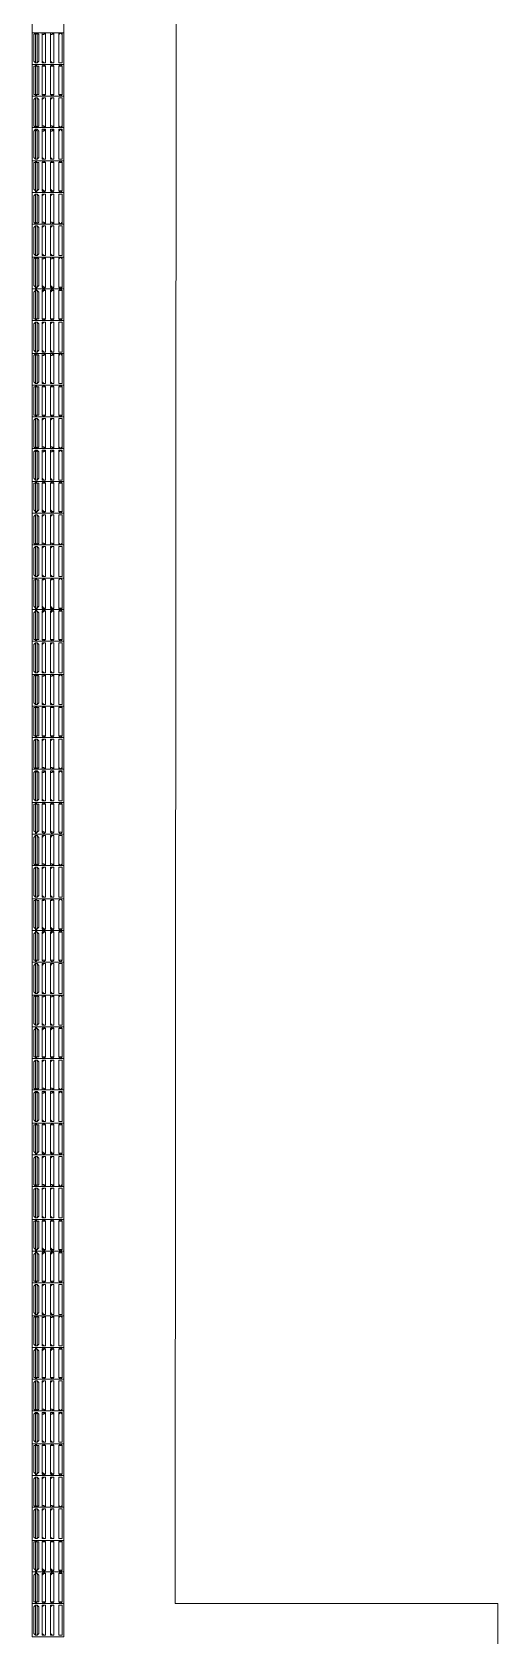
# Model space of a CAD drawing. Header units: millimetres. Extents: x -4011 to 126995, y -1911 to 106700.
# Drawn here: x 90016 to 94368, y 64624 to 79624 of the extents above; entities that cross this region are included whole.
import ezdxf

# ---------------------------------------------------------------- set-up
doc = ezdxf.new("R2010")
doc.units = ezdxf.units.MM
doc.layers.add('PDF_형상', color=7, linetype='Continuous')

msp = doc.modelspace()

# ---------------------------------------------------------------- linework, layer by layer
at = {"layer": 'PDF_형상', "lineweight": 5}
for points in [[(91368, 89674), (91352, 64927), (94368, 64927), (94368, 47098)], [(90311, 79927), (90311, 79617), (90311, 79321), (90016, 79321), (90016, 79617)], [(90016, 79927), (90016, 79617), (90311, 79617)], [(90311, 79321), (90311, 79026), (90016, 79026), (90016, 79321)], [(90311, 79026), (90311, 78731), (90311, 78420), (90016, 78420), (90016, 78731)], [(90016, 79026), (90016, 78731), (90311, 78731)], [(90311, 78420), (90311, 78124), (90311, 77829), (90016, 77829), (90016, 78124)], [(90016, 78420), (90016, 78124), (90311, 78124)], [(90311, 77829), (90311, 77518), (90311, 77223), (90016, 77223), (90016, 77518)], [(90016, 77829), (90016, 77518), (90311, 77518)], [(90311, 77223), (90311, 76927), (90311, 76617), (90311, 76321), (90311, 76026), (90016, 76026), (90016, 76321)], [(90016, 77223), (90016, 76927), (90311, 76927)], [(90016, 76927), (90016, 76617), (90311, 76617)], [(90016, 76617), (90016, 76321), (90311, 76321)], [(90311, 76026), (90311, 75731), (90016, 75731), (90016, 76026)], [(90311, 75731), (90311, 75420), (90311, 75124), (90016, 75124), (90016, 75420)], [(90016, 75731), (90016, 75420), (90311, 75420)], [(90311, 75124), (90311, 74829), (90311, 74518), (90311, 74223), (90016, 74223), (90016, 74518)], [(90016, 75124), (90016, 74829), (90311, 74829)], [(90016, 74829), (90016, 74518), (90311, 74518)], [(90311, 74223), (90311, 73927), (90311, 73617), (90016, 73617), (90016, 73927)], [(90016, 74223), (90016, 73927), (90311, 73927)], [(90311, 73617), (90311, 73321), (90311, 73026), (90016, 73026), (90016, 73321)], [(90016, 73617), (90016, 73321), (90311, 73321)], [(90311, 73026), (90311, 72731), (90016, 72731), (90016, 73026)], [(90311, 72731), (90311, 72420), (90016, 72420), (90016, 72731)], [(90311, 72420), (90311, 72124), (90016, 72124), (90016, 72420)], [(90311, 72124), (90311, 71829), (90311, 71518), (90016, 71518), (90016, 71829)], [(90016, 72124), (90016, 71829), (90311, 71829)], [(90311, 71518), (90311, 71223), (90016, 71223), (90016, 71518)], [(90311, 71223), (90311, 70927), (90016, 70927), (90016, 71223)], [(90311, 70927), (90311, 70617), (90016, 70617), (90016, 70927)], [(90311, 70617), (90311, 70321), (90311, 70026), (90016, 70026), (90016, 70321)], [(90016, 70617), (90016, 70321), (90311, 70321)], [(90311, 70026), (90311, 69731), (90016, 69731), (90016, 70026)], [(90311, 69731), (90311, 69420), (90311, 69124), (90016, 69124), (90016, 69420)], [(90016, 69731), (90016, 69420), (90311, 69420)], [(90311, 69124), (90311, 68829), (90016, 68829), (90016, 69124)], [(90311, 68829), (90311, 68518), (90016, 68518), (90016, 68829)], [(90311, 68518), (90311, 68223), (90311, 67927), (90016, 67927), (90016, 68223)], [(90016, 68518), (90016, 68223), (90311, 68223)], [(90311, 67927), (90311, 67617), (90016, 67617), (90016, 67927)], [(90311, 67617), (90311, 67321), (90016, 67321), (90016, 67617)], [(90311, 67321), (90311, 67026), (90311, 66731), (90016, 66731), (90016, 67026)], [(90016, 67321), (90016, 67026), (90311, 67026)], [(90311, 66731), (90311, 66420), (90016, 66420), (90016, 66731)], [(90311, 66420), (90311, 66124), (90016, 66124), (90016, 66420)], [(90311, 66124), (90311, 65829), (90016, 65829), (90016, 66124)], [(90311, 65829), (90311, 65518), (90311, 65223), (90016, 65223), (90016, 65518)], [(90016, 65829), (90016, 65518), (90311, 65518)], [(90311, 65223), (90311, 64927), (90311, 64617), (90016, 64617), (90016, 64927)], [(90016, 65223), (90016, 64927), (90311, 64927)]]:
    msp.add_lwpolyline(points, dxfattribs=at)
for points in [[(90016, 79617), (90311, 79617), (90311, 79927), (90016, 79927)], [(90016, 79321), (90311, 79321), (90311, 79617), (90016, 79617)], [(90031, 79601), (90047, 79617), (90062, 79617), (90078, 79601), (90078, 79352), (90062, 79337), (90047, 79337), (90031, 79352)], [(90047, 79601), (90047, 79617), (90062, 79601), (90062, 79352), (90062, 79337), (90047, 79337), (90047, 79352)], [(90109, 79601), (90124, 79601), (90124, 79617), (90140, 79601), (90140, 79617), (90124, 79617), (90109, 79617)], [(90140, 79352), (90140, 79337), (90124, 79337), (90109, 79352), (90109, 79601), (90109, 79352), (90109, 79337), (90124, 79337), (90140, 79337), (90140, 79352), (90140, 79601)], [(90187, 79601), (90202, 79601), (90202, 79617), (90218, 79601), (90218, 79617), (90202, 79617), (90187, 79617)], [(90218, 79352), (90218, 79337), (90202, 79337), (90187, 79352), (90187, 79601), (90187, 79352), (90187, 79337), (90202, 79337), (90218, 79337), (90218, 79352), (90218, 79601)], [(90264, 79601), (90280, 79617), (90295, 79601), (90295, 79617), (90280, 79617), (90264, 79617)], [(90295, 79352), (90295, 79337), (90280, 79337), (90264, 79337), (90264, 79352), (90264, 79601), (90264, 79352), (90264, 79337), (90280, 79337), (90295, 79337), (90295, 79352), (90295, 79601)], [(90016, 79026), (90311, 79026), (90311, 79321), (90016, 79321)], [(90062, 79041), (90047, 79041), (90047, 79026), (90062, 79041), (90078, 79041), (90078, 79306), (90062, 79306), (90047, 79321), (90047, 79306), (90031, 79306), (90031, 79041), (90047, 79041), (90047, 79306), (90062, 79306)], [(90109, 79306), (90124, 79306), (90140, 79306), (90124, 79321)], [(90140, 79041), (90124, 79041), (90109, 79041), (90109, 79306), (90109, 79041), (90124, 79026), (90140, 79041), (90140, 79306)], [(90187, 79306), (90202, 79306), (90218, 79306), (90202, 79321)], [(90218, 79041), (90202, 79041), (90187, 79041), (90187, 79306), (90187, 79041), (90202, 79026), (90218, 79041), (90218, 79306)], [(90264, 79306), (90280, 79306), (90295, 79306), (90280, 79321)], [(90295, 79041), (90280, 79041), (90264, 79041), (90264, 79306), (90264, 79041), (90280, 79026), (90295, 79041), (90295, 79306)], [(90016, 78731), (90311, 78731), (90311, 79026), (90016, 79026)], [(90031, 78995), (90047, 79010), (90062, 79010), (90078, 78995), (90078, 78746), (90062, 78731), (90047, 78731), (90031, 78746)], [(90047, 78995), (90047, 79010), (90062, 79010), (90062, 78995), (90062, 78746), (90047, 78731), (90047, 78746)], [(90109, 78995), (90124, 79010), (90140, 79010), (90140, 78995), (90140, 79010), (90124, 79010), (90109, 79010)], [(90140, 78746), (90124, 78731), (90124, 78746), (90109, 78746), (90109, 78995), (90109, 78746), (90109, 78731), (90124, 78731), (90140, 78731), (90140, 78746), (90140, 78995)], [(90187, 78995), (90202, 79010), (90218, 79010), (90218, 78995), (90218, 79010), (90202, 79010), (90187, 79010)], [(90218, 78746), (90202, 78731), (90202, 78746), (90187, 78746), (90187, 78995), (90187, 78746), (90187, 78731), (90202, 78731), (90218, 78731), (90218, 78746), (90218, 78995)], [(90264, 78995), (90264, 79010), (90280, 79010), (90295, 79010), (90295, 78995), (90295, 79010), (90280, 79010), (90264, 79010)], [(90295, 78746), (90280, 78731), (90264, 78746), (90264, 78995), (90264, 78746), (90264, 78731), (90280, 78731), (90295, 78731), (90295, 78746), (90295, 78995)], [(90016, 78420), (90311, 78420), (90311, 78731), (90016, 78731)], [(90031, 78699), (90047, 78715), (90062, 78715), (90078, 78699), (90078, 78451), (90062, 78435), (90047, 78435), (90031, 78451)], [(90047, 78699), (90047, 78715), (90062, 78699), (90062, 78451), (90062, 78435), (90047, 78435), (90047, 78451)], [(90109, 78699), (90124, 78699), (90124, 78715), (90140, 78699), (90140, 78715), (90124, 78715), (90109, 78715)], [(90140, 78451), (90140, 78435), (90124, 78435), (90109, 78451), (90109, 78699), (90109, 78451), (90109, 78435), (90124, 78435), (90140, 78435), (90140, 78451), (90140, 78699)], [(90187, 78699), (90202, 78699), (90202, 78715), (90218, 78699), (90218, 78715), (90202, 78715), (90187, 78715)], [(90218, 78451), (90218, 78435), (90202, 78435), (90187, 78451), (90187, 78699), (90187, 78451), (90187, 78435), (90202, 78435), (90218, 78435), (90218, 78451), (90218, 78699)], [(90264, 78699), (90280, 78715), (90295, 78699), (90295, 78715), (90280, 78715), (90264, 78715)], [(90295, 78451), (90295, 78435), (90280, 78435), (90264, 78435), (90264, 78451), (90264, 78699), (90264, 78451), (90264, 78435), (90280, 78435), (90295, 78435), (90295, 78451), (90295, 78699)], [(90016, 78124), (90311, 78124), (90311, 78420), (90016, 78420)], [(90031, 78404), (90047, 78404), (90047, 78420), (90062, 78404), (90078, 78404), (90078, 78155), (90062, 78140), (90047, 78124), (90047, 78140), (90031, 78155)], [(90047, 78404), (90062, 78404), (90062, 78155), (90062, 78140), (90047, 78140), (90047, 78155)], [(90109, 78404), (90124, 78404), (90140, 78404), (90124, 78420)], [(90140, 78155), (90140, 78140), (90124, 78140), (90109, 78155), (90109, 78404), (90109, 78155), (90109, 78140), (90124, 78124), (90140, 78140), (90140, 78155), (90140, 78404)], [(90187, 78404), (90202, 78404), (90218, 78404), (90202, 78420)], [(90218, 78155), (90218, 78140), (90202, 78140), (90187, 78155), (90187, 78404), (90187, 78155), (90187, 78140), (90202, 78124), (90218, 78140), (90218, 78155), (90218, 78404)], [(90264, 78404), (90280, 78404), (90295, 78404), (90280, 78420)], [(90295, 78155), (90295, 78140), (90280, 78140), (90264, 78140), (90264, 78155), (90264, 78404), (90264, 78155), (90264, 78140), (90280, 78124), (90295, 78140), (90295, 78155), (90295, 78404)], [(90016, 77829), (90311, 77829), (90311, 78124), (90016, 78124)], [(90031, 78093), (90047, 78109), (90062, 78109), (90078, 78093), (90078, 77845), (90062, 77829), (90047, 77829), (90031, 77845)], [(90047, 78093), (90047, 78109), (90062, 78109), (90062, 78093), (90062, 77845), (90047, 77829), (90047, 77845)], [(90109, 78093), (90124, 78109), (90140, 78109), (90140, 78093), (90140, 78109), (90124, 78109), (90109, 78109)], [(90140, 77845), (90124, 77829), (90124, 77845), (90109, 77845), (90109, 78093), (90109, 77845), (90109, 77829), (90124, 77829), (90140, 77829), (90140, 77845), (90140, 78093)], [(90187, 78093), (90202, 78109), (90218, 78109), (90218, 78093), (90218, 78109), (90202, 78109), (90187, 78109)], [(90218, 77845), (90202, 77829), (90202, 77845), (90187, 77845), (90187, 78093), (90187, 77845), (90187, 77829), (90202, 77829), (90218, 77829), (90218, 77845), (90218, 78093)], [(90264, 78093), (90264, 78109), (90280, 78109), (90295, 78109), (90295, 78093), (90295, 78109), (90280, 78109), (90264, 78109)], [(90295, 77845), (90280, 77829), (90264, 77845), (90264, 78093), (90264, 77845), (90264, 77829), (90280, 77829), (90295, 77829), (90295, 77845), (90295, 78093)], [(90016, 77518), (90311, 77518), (90311, 77829), (90016, 77829)], [(90031, 77798), (90047, 77813), (90062, 77813), (90078, 77798), (90078, 77549), (90062, 77534), (90047, 77534), (90031, 77549)], [(90047, 77798), (90047, 77813), (90062, 77813), (90062, 77798), (90062, 77549), (90062, 77534), (90047, 77534), (90047, 77549)], [(90109, 77798), (90124, 77813), (90140, 77813), (90140, 77798), (90140, 77813), (90124, 77813), (90109, 77813)], [(90140, 77549), (90140, 77534), (90124, 77534), (90109, 77549), (90109, 77798), (90109, 77549), (90109, 77534), (90124, 77534), (90140, 77534), (90140, 77549), (90140, 77798)], [(90187, 77798), (90202, 77813), (90218, 77813), (90218, 77798), (90218, 77813), (90202, 77813), (90187, 77813)], [(90218, 77549), (90218, 77534), (90202, 77534), (90187, 77549), (90187, 77798), (90187, 77549), (90187, 77534), (90202, 77534), (90218, 77534), (90218, 77549), (90218, 77798)], [(90264, 77798), (90264, 77813), (90280, 77813), (90295, 77813), (90295, 77798), (90295, 77813), (90280, 77813), (90264, 77813)], [(90295, 77549), (90295, 77534), (90280, 77534), (90264, 77534), (90264, 77549), (90264, 77798), (90264, 77549), (90264, 77534), (90280, 77534), (90295, 77534), (90295, 77549), (90295, 77798)], [(90016, 77223), (90311, 77223), (90311, 77518), (90016, 77518)], [(90031, 77503), (90047, 77518), (90062, 77518), (90078, 77503), (90078, 77254), (90062, 77238), (90047, 77223), (90047, 77238), (90031, 77254)], [(90047, 77503), (90047, 77518), (90062, 77503), (90062, 77254), (90062, 77238), (90047, 77238), (90047, 77254)], [(90109, 77503), (90124, 77503), (90124, 77518), (90140, 77503), (90140, 77518), (90124, 77518), (90109, 77518)], [(90140, 77254), (90140, 77238), (90124, 77238), (90109, 77254), (90109, 77503), (90109, 77254), (90109, 77238), (90124, 77223), (90140, 77238), (90140, 77254), (90140, 77503)], [(90187, 77503), (90202, 77503), (90202, 77518), (90218, 77503), (90218, 77518), (90202, 77518), (90187, 77518)], [(90218, 77254), (90218, 77238), (90202, 77238), (90187, 77254), (90187, 77503), (90187, 77254), (90187, 77238), (90202, 77223), (90218, 77238), (90218, 77254), (90218, 77503)], [(90264, 77503), (90280, 77518), (90295, 77503), (90295, 77518), (90280, 77518), (90264, 77518)], [(90295, 77254), (90295, 77238), (90280, 77238), (90264, 77238), (90264, 77254), (90264, 77503), (90264, 77254), (90264, 77238), (90280, 77223), (90295, 77238), (90295, 77254), (90295, 77503)], [(90016, 76927), (90311, 76927), (90311, 77223), (90016, 77223)], [(90062, 76943), (90047, 76943), (90047, 76927), (90062, 76943), (90078, 76943), (90078, 77192), (90062, 77207), (90047, 77223), (90047, 77207), (90031, 77192), (90031, 76943), (90047, 76943), (90047, 77192), (90047, 77207), (90062, 77207), (90062, 77192)], [(90109, 77192), (90124, 77207), (90140, 77207), (90140, 77192), (90140, 77207), (90124, 77223), (90109, 77207)], [(90140, 76943), (90124, 76943), (90109, 76943), (90109, 77192), (90109, 76943), (90124, 76927), (90140, 76943), (90140, 77192)], [(90187, 77192), (90202, 77207), (90218, 77207), (90218, 77192), (90218, 77207), (90202, 77223), (90187, 77207)], [(90218, 76943), (90202, 76943), (90187, 76943), (90187, 77192), (90187, 76943), (90202, 76927), (90218, 76943), (90218, 77192)], [(90264, 77192), (90264, 77207), (90280, 77207), (90295, 77207), (90295, 77192), (90295, 77207), (90280, 77223), (90264, 77207)], [(90295, 76943), (90280, 76943), (90264, 76943), (90264, 77192), (90264, 76943), (90280, 76927), (90295, 76943), (90295, 77192)], [(90016, 76617), (90311, 76617), (90311, 76927), (90016, 76927)], [(90031, 76896), (90047, 76912), (90062, 76912), (90078, 76896), (90078, 76648), (90062, 76632), (90047, 76632), (90031, 76648)], [(90047, 76896), (90047, 76912), (90062, 76912), (90062, 76896), (90062, 76648), (90062, 76632), (90047, 76632), (90047, 76648)], [(90109, 76896), (90124, 76912), (90140, 76912), (90140, 76896), (90140, 76912), (90124, 76912), (90109, 76912)], [(90140, 76648), (90140, 76632), (90124, 76632), (90109, 76648), (90109, 76896), (90109, 76648), (90109, 76632), (90124, 76632), (90140, 76632), (90140, 76648), (90140, 76896)], [(90187, 76896), (90202, 76912), (90218, 76912), (90218, 76896), (90218, 76912), (90202, 76912), (90187, 76912)], [(90218, 76648), (90218, 76632), (90202, 76632), (90187, 76648), (90187, 76896), (90187, 76648), (90187, 76632), (90202, 76632), (90218, 76632), (90218, 76648), (90218, 76896)], [(90264, 76896), (90264, 76912), (90280, 76912), (90295, 76912), (90295, 76896), (90295, 76912), (90280, 76912), (90264, 76912)], [(90295, 76648), (90295, 76632), (90280, 76632), (90264, 76632), (90264, 76648), (90264, 76896), (90264, 76648), (90264, 76632), (90280, 76632), (90295, 76632), (90295, 76648), (90295, 76896)], [(90016, 76321), (90311, 76321), (90311, 76617), (90016, 76617)], [(90031, 76601), (90047, 76617), (90062, 76617), (90078, 76601), (90078, 76352), (90062, 76337), (90047, 76337), (90031, 76352)], [(90047, 76601), (90047, 76617), (90062, 76601), (90062, 76352), (90062, 76337), (90047, 76337), (90047, 76352)], [(90109, 76601), (90124, 76601), (90124, 76617), (90140, 76601), (90140, 76617), (90124, 76617), (90109, 76617)], [(90140, 76352), (90140, 76337), (90124, 76337), (90109, 76352), (90109, 76601), (90109, 76352), (90109, 76337), (90124, 76337), (90140, 76337), (90140, 76352), (90140, 76601)], [(90187, 76601), (90202, 76601), (90202, 76617), (90218, 76601), (90218, 76617), (90202, 76617), (90187, 76617)], [(90218, 76352), (90218, 76337), (90202, 76337), (90187, 76352), (90187, 76601), (90187, 76352), (90187, 76337), (90202, 76337), (90218, 76337), (90218, 76352), (90218, 76601)], [(90264, 76601), (90280, 76617), (90295, 76601), (90295, 76617), (90280, 76617), (90264, 76617)], [(90295, 76352), (90295, 76337), (90280, 76337), (90264, 76337), (90264, 76352), (90264, 76601), (90264, 76352), (90264, 76337), (90280, 76337), (90295, 76337), (90295, 76352), (90295, 76601)], [(90016, 76026), (90311, 76026), (90311, 76321), (90016, 76321)], [(90062, 76041), (90047, 76041), (90047, 76026), (90062, 76041), (90078, 76041), (90078, 76306), (90062, 76306), (90047, 76321), (90047, 76306), (90031, 76306), (90031, 76041), (90047, 76041), (90047, 76306), (90062, 76306)], [(90109, 76306), (90124, 76306), (90140, 76306), (90124, 76321)], [(90140, 76041), (90124, 76041), (90109, 76041), (90109, 76306), (90109, 76041), (90124, 76026), (90140, 76041), (90140, 76306)], [(90187, 76306), (90202, 76306), (90218, 76306), (90202, 76321)], [(90218, 76041), (90202, 76041), (90187, 76041), (90187, 76306), (90187, 76041), (90202, 76026), (90218, 76041), (90218, 76306)], [(90264, 76306), (90280, 76306), (90295, 76306), (90280, 76321)], [(90295, 76041), (90280, 76041), (90264, 76041), (90264, 76306), (90264, 76041), (90280, 76026), (90295, 76041), (90295, 76306)], [(90016, 75731), (90311, 75731), (90311, 76026), (90016, 76026)], [(90031, 75995), (90047, 76010), (90062, 76010), (90078, 75995), (90078, 75746), (90062, 75731), (90047, 75731), (90031, 75746)], [(90047, 75995), (90047, 76010), (90062, 76010), (90062, 75995), (90062, 75746), (90047, 75731), (90047, 75746)], [(90109, 75995), (90124, 76010), (90140, 76010), (90140, 75995), (90140, 76010), (90124, 76010), (90109, 76010)], [(90140, 75746), (90124, 75731), (90124, 75746), (90109, 75746), (90109, 75995), (90109, 75746), (90109, 75731), (90124, 75731), (90140, 75731), (90140, 75746), (90140, 75995)], [(90187, 75995), (90202, 76010), (90218, 76010), (90218, 75995), (90218, 76010), (90202, 76010), (90187, 76010)], [(90218, 75746), (90202, 75731), (90202, 75746), (90187, 75746), (90187, 75995), (90187, 75746), (90187, 75731), (90202, 75731), (90218, 75731), (90218, 75746), (90218, 75995)], [(90264, 75995), (90264, 76010), (90280, 76010), (90295, 76010), (90295, 75995), (90295, 76010), (90280, 76010), (90264, 76010)], [(90295, 75746), (90280, 75731), (90264, 75746), (90264, 75995), (90264, 75746), (90264, 75731), (90280, 75731), (90295, 75731), (90295, 75746), (90295, 75995)], [(90016, 75420), (90311, 75420), (90311, 75731), (90016, 75731)], [(90031, 75699), (90047, 75715), (90062, 75715), (90078, 75699), (90078, 75451), (90062, 75435), (90047, 75435), (90031, 75451)], [(90047, 75699), (90047, 75715), (90062, 75699), (90062, 75451), (90062, 75435), (90047, 75435), (90047, 75451)], [(90109, 75699), (90124, 75699), (90124, 75715), (90140, 75699), (90140, 75715), (90124, 75715), (90109, 75715)], [(90140, 75451), (90140, 75435), (90124, 75435), (90109, 75451), (90109, 75699), (90109, 75451), (90109, 75435), (90124, 75435), (90140, 75435), (90140, 75451), (90140, 75699)], [(90187, 75699), (90202, 75699), (90202, 75715), (90218, 75699), (90218, 75715), (90202, 75715), (90187, 75715)], [(90218, 75451), (90218, 75435), (90202, 75435), (90187, 75451), (90187, 75699), (90187, 75451), (90187, 75435), (90202, 75435), (90218, 75435), (90218, 75451), (90218, 75699)], [(90264, 75699), (90280, 75715), (90295, 75699), (90295, 75715), (90280, 75715), (90264, 75715)], [(90295, 75451), (90295, 75435), (90280, 75435), (90264, 75435), (90264, 75451), (90264, 75699), (90264, 75451), (90264, 75435), (90280, 75435), (90295, 75435), (90295, 75451), (90295, 75699)], [(90016, 75124), (90311, 75124), (90311, 75420), (90016, 75420)], [(90031, 75404), (90047, 75404), (90047, 75420), (90062, 75404), (90078, 75404), (90078, 75155), (90062, 75140), (90047, 75124), (90047, 75140), (90031, 75155)], [(90047, 75404), (90062, 75404), (90062, 75155), (90062, 75140), (90047, 75140), (90047, 75155)], [(90109, 75404), (90124, 75404), (90140, 75404), (90124, 75420)], [(90140, 75155), (90140, 75140), (90124, 75140), (90109, 75155), (90109, 75404), (90109, 75155), (90109, 75140), (90124, 75124), (90140, 75140), (90140, 75155), (90140, 75404)], [(90187, 75404), (90202, 75404), (90218, 75404), (90202, 75420)], [(90218, 75155), (90218, 75140), (90202, 75140), (90187, 75155), (90187, 75404), (90187, 75155), (90187, 75140), (90202, 75124), (90218, 75140), (90218, 75155), (90218, 75404)], [(90264, 75404), (90280, 75404), (90295, 75404), (90280, 75420)], [(90295, 75155), (90295, 75140), (90280, 75140), (90264, 75140), (90264, 75155), (90264, 75404), (90264, 75155), (90264, 75140), (90280, 75124), (90295, 75140), (90295, 75155), (90295, 75404)], [(90016, 74829), (90311, 74829), (90311, 75124), (90016, 75124)], [(90031, 75093), (90047, 75109), (90062, 75109), (90078, 75093), (90078, 74845), (90062, 74829), (90047, 74829), (90031, 74845)], [(90047, 75093), (90047, 75109), (90062, 75109), (90062, 75093), (90062, 74845), (90047, 74829), (90047, 74845)], [(90109, 75093), (90124, 75109), (90140, 75109), (90140, 75093), (90140, 75109), (90124, 75109), (90109, 75109)], [(90140, 74845), (90124, 74829), (90124, 74845), (90109, 74845), (90109, 75093), (90109, 74845), (90109, 74829), (90124, 74829), (90140, 74829), (90140, 74845), (90140, 75093)], [(90187, 75093), (90202, 75109), (90218, 75109), (90218, 75093), (90218, 75109), (90202, 75109), (90187, 75109)], [(90218, 74845), (90202, 74829), (90202, 74845), (90187, 74845), (90187, 75093), (90187, 74845), (90187, 74829), (90202, 74829), (90218, 74829), (90218, 74845), (90218, 75093)], [(90264, 75093), (90264, 75109), (90280, 75109), (90295, 75109), (90295, 75093), (90295, 75109), (90280, 75109), (90264, 75109)], [(90295, 74845), (90280, 74829), (90264, 74845), (90264, 75093), (90264, 74845), (90264, 74829), (90280, 74829), (90295, 74829), (90295, 74845), (90295, 75093)], [(90016, 74518), (90311, 74518), (90311, 74829), (90016, 74829)], [(90031, 74798), (90047, 74813), (90062, 74813), (90078, 74798), (90078, 74549), (90062, 74534), (90047, 74534), (90031, 74549)], [(90047, 74798), (90047, 74813), (90062, 74813), (90062, 74798), (90062, 74549), (90062, 74534), (90047, 74534), (90047, 74549)], [(90109, 74798), (90124, 74813), (90140, 74813), (90140, 74798), (90140, 74813), (90124, 74813), (90109, 74813)], [(90140, 74549), (90140, 74534), (90124, 74534), (90109, 74549), (90109, 74798), (90109, 74549), (90109, 74534), (90124, 74534), (90140, 74534), (90140, 74549), (90140, 74798)], [(90187, 74798), (90202, 74813), (90218, 74813), (90218, 74798), (90218, 74813), (90202, 74813), (90187, 74813)], [(90218, 74549), (90218, 74534), (90202, 74534), (90187, 74549), (90187, 74798), (90187, 74549), (90187, 74534), (90202, 74534), (90218, 74534), (90218, 74549), (90218, 74798)], [(90264, 74798), (90264, 74813), (90280, 74813), (90295, 74813), (90295, 74798), (90295, 74813), (90280, 74813), (90264, 74813)], [(90295, 74549), (90295, 74534), (90280, 74534), (90264, 74534), (90264, 74549), (90264, 74798), (90264, 74549), (90264, 74534), (90280, 74534), (90295, 74534), (90295, 74549), (90295, 74798)], [(90016, 74223), (90311, 74223), (90311, 74518), (90016, 74518)], [(90031, 74503), (90047, 74503), (90047, 74518), (90062, 74503), (90078, 74503), (90078, 74254), (90062, 74238), (90047, 74223), (90047, 74238), (90031, 74254)], [(90047, 74503), (90047, 74518), (90062, 74503), (90062, 74254), (90062, 74238), (90047, 74238), (90047, 74254)], [(90109, 74503), (90124, 74503), (90124, 74518), (90140, 74503), (90124, 74518)], [(90140, 74254), (90140, 74238), (90124, 74238), (90109, 74254), (90109, 74503), (90109, 74254), (90109, 74238), (90124, 74223), (90140, 74238), (90140, 74254), (90140, 74503)], [(90187, 74503), (90202, 74503), (90202, 74518), (90218, 74503), (90202, 74518)], [(90218, 74254), (90218, 74238), (90202, 74238), (90187, 74254), (90187, 74503), (90187, 74254), (90187, 74238), (90202, 74223), (90218, 74238), (90218, 74254), (90218, 74503)], [(90264, 74503), (90280, 74518), (90295, 74503), (90280, 74518)], [(90295, 74254), (90295, 74238), (90280, 74238), (90264, 74238), (90264, 74254), (90264, 74503), (90264, 74254), (90264, 74238), (90280, 74223), (90295, 74238), (90295, 74254), (90295, 74503)], [(90016, 73927), (90311, 73927), (90311, 74223), (90016, 74223)], [(90062, 73943), (90047, 73943), (90047, 73927), (90062, 73943), (90078, 73943), (90078, 74192), (90062, 74207), (90047, 74223), (90047, 74207), (90031, 74192), (90031, 73943), (90047, 73943), (90047, 74192), (90047, 74207), (90062, 74207), (90062, 74192)], [(90109, 74192), (90124, 74207), (90140, 74207), (90140, 74192), (90140, 74207), (90124, 74223), (90109, 74207)], [(90140, 73943), (90124, 73943), (90109, 73943), (90109, 74192), (90109, 73943), (90124, 73927), (90140, 73943), (90140, 74192)], [(90187, 74192), (90202, 74207), (90218, 74207), (90218, 74192), (90218, 74207), (90202, 74223), (90187, 74207)], [(90218, 73943), (90202, 73943), (90187, 73943), (90187, 74192), (90187, 73943), (90202, 73927), (90218, 73943), (90218, 74192)], [(90264, 74192), (90264, 74207), (90280, 74207), (90295, 74207), (90295, 74192), (90295, 74207), (90280, 74223), (90264, 74207)], [(90295, 73943), (90280, 73943), (90264, 73943), (90264, 74192), (90264, 73943), (90280, 73927), (90295, 73943), (90295, 74192)], [(90016, 73617), (90311, 73617), (90311, 73927), (90016, 73927)], [(90031, 73896), (90047, 73912), (90062, 73912), (90078, 73896), (90078, 73648), (90062, 73632), (90047, 73632), (90031, 73648)], [(90047, 73896), (90047, 73912), (90062, 73912), (90062, 73896), (90062, 73648), (90062, 73632), (90047, 73632), (90047, 73648)], [(90109, 73896), (90124, 73912), (90140, 73912), (90140, 73896), (90140, 73912), (90124, 73912), (90109, 73912)], [(90140, 73648), (90140, 73632), (90124, 73632), (90109, 73648), (90109, 73896), (90109, 73648), (90109, 73632), (90124, 73632), (90140, 73632), (90140, 73648), (90140, 73896)], [(90187, 73896), (90202, 73912), (90218, 73912), (90218, 73896), (90218, 73912), (90202, 73912), (90187, 73912)], [(90218, 73648), (90218, 73632), (90202, 73632), (90187, 73648), (90187, 73896), (90187, 73648), (90187, 73632), (90202, 73632), (90218, 73632), (90218, 73648), (90218, 73896)], [(90264, 73896), (90264, 73912), (90280, 73912), (90295, 73912), (90295, 73896), (90295, 73912), (90280, 73912), (90264, 73912)], [(90295, 73648), (90295, 73632), (90280, 73632), (90264, 73632), (90264, 73648), (90264, 73896), (90264, 73648), (90264, 73632), (90280, 73632), (90295, 73632), (90295, 73648), (90295, 73896)], [(90016, 73321), (90311, 73321), (90311, 73617), (90016, 73617)], [(90031, 73601), (90047, 73617), (90062, 73617), (90078, 73601), (90078, 73352), (90062, 73337), (90047, 73337), (90031, 73352)], [(90047, 73601), (90047, 73617), (90062, 73601), (90062, 73352), (90062, 73337), (90047, 73337), (90047, 73352)], [(90109, 73601), (90124, 73601), (90124, 73617), (90140, 73601), (90140, 73617), (90124, 73617), (90109, 73617)], [(90140, 73352), (90140, 73337), (90124, 73337), (90109, 73352), (90109, 73601), (90109, 73352), (90109, 73337), (90124, 73337), (90140, 73337), (90140, 73352), (90140, 73601)], [(90187, 73601), (90202, 73601), (90202, 73617), (90218, 73601), (90218, 73617), (90202, 73617), (90187, 73617)], [(90218, 73352), (90218, 73337), (90202, 73337), (90187, 73352), (90187, 73601), (90187, 73352), (90187, 73337), (90202, 73337), (90218, 73337), (90218, 73352), (90218, 73601)], [(90264, 73601), (90280, 73617), (90295, 73601), (90295, 73617), (90280, 73617), (90264, 73617)], [(90295, 73352), (90295, 73337), (90280, 73337), (90264, 73337), (90264, 73352), (90264, 73601), (90264, 73352), (90264, 73337), (90280, 73337), (90295, 73337), (90295, 73352), (90295, 73601)], [(90016, 73026), (90311, 73026), (90311, 73321), (90016, 73321)], [(90062, 73041), (90047, 73041), (90047, 73026), (90062, 73041), (90078, 73041), (90078, 73306), (90062, 73306), (90047, 73321), (90047, 73306), (90031, 73306), (90031, 73041), (90047, 73041), (90047, 73306), (90062, 73306)], [(90109, 73306), (90124, 73306), (90140, 73306), (90124, 73321)], [(90140, 73041), (90124, 73041), (90109, 73041), (90109, 73306), (90109, 73041), (90124, 73026), (90140, 73041), (90140, 73306)], [(90187, 73306), (90202, 73306), (90218, 73306), (90202, 73321)], [(90218, 73041), (90202, 73041), (90187, 73041), (90187, 73306), (90187, 73041), (90202, 73026), (90218, 73041), (90218, 73306)], [(90264, 73306), (90280, 73306), (90295, 73306), (90280, 73321)], [(90295, 73041), (90280, 73041), (90264, 73041), (90264, 73306), (90264, 73041), (90280, 73026), (90295, 73041), (90295, 73306)], [(90016, 72731), (90311, 72731), (90311, 73026), (90016, 73026)], [(90031, 72995), (90047, 73010), (90062, 73010), (90078, 72995), (90078, 72746), (90062, 72731), (90047, 72731), (90031, 72746)], [(90047, 72995), (90047, 73010), (90062, 73010), (90062, 72995), (90062, 72746), (90047, 72731), (90047, 72746)], [(90109, 72995), (90124, 73010), (90140, 73010), (90140, 72995), (90140, 73010), (90124, 73010), (90109, 73010)], [(90140, 72746), (90124, 72731), (90124, 72746), (90109, 72746), (90109, 72995), (90109, 72746), (90109, 72731), (90124, 72731), (90140, 72731), (90140, 72746), (90140, 72995)], [(90187, 72995), (90202, 73010), (90218, 73010), (90218, 72995), (90218, 73010), (90202, 73010), (90187, 73010)], [(90218, 72746), (90202, 72731), (90202, 72746), (90187, 72746), (90187, 72995), (90187, 72746), (90187, 72731), (90202, 72731), (90218, 72731), (90218, 72746), (90218, 72995)], [(90264, 72995), (90264, 73010), (90280, 73010), (90295, 73010), (90295, 72995), (90295, 73010), (90280, 73010), (90264, 73010)], [(90295, 72746), (90280, 72731), (90264, 72746), (90264, 72995), (90264, 72746), (90264, 72731), (90280, 72731), (90295, 72731), (90295, 72746), (90295, 72995)], [(90016, 72420), (90311, 72420), (90311, 72731), (90016, 72731)], [(90031, 72699), (90047, 72715), (90062, 72715), (90078, 72699), (90078, 72451), (90062, 72435), (90047, 72435), (90031, 72451)], [(90047, 72699), (90047, 72715), (90062, 72699), (90062, 72451), (90062, 72435), (90047, 72435), (90047, 72451)], [(90109, 72699), (90124, 72699), (90124, 72715), (90140, 72699), (90140, 72715), (90124, 72715), (90109, 72715)], [(90140, 72451), (90140, 72435), (90124, 72435), (90109, 72451), (90109, 72699), (90109, 72451), (90109, 72435), (90124, 72435), (90140, 72435), (90140, 72451), (90140, 72699)], [(90187, 72699), (90202, 72699), (90202, 72715), (90218, 72699), (90218, 72715), (90202, 72715), (90187, 72715)], [(90218, 72451), (90218, 72435), (90202, 72435), (90187, 72451), (90187, 72699), (90187, 72451), (90187, 72435), (90202, 72435), (90218, 72435), (90218, 72451), (90218, 72699)], [(90264, 72699), (90280, 72715), (90295, 72699), (90295, 72715), (90280, 72715), (90264, 72715)], [(90295, 72451), (90295, 72435), (90280, 72435), (90264, 72435), (90264, 72451), (90264, 72699), (90264, 72451), (90264, 72435), (90280, 72435), (90295, 72435), (90295, 72451), (90295, 72699)], [(90016, 72124), (90311, 72124), (90311, 72420), (90016, 72420)], [(90031, 72404), (90047, 72404), (90047, 72420), (90062, 72404), (90078, 72404), (90078, 72155), (90062, 72140), (90047, 72124), (90047, 72140), (90031, 72155)], [(90047, 72404), (90062, 72404), (90062, 72155), (90062, 72140), (90047, 72140), (90047, 72155)], [(90109, 72404), (90124, 72404), (90140, 72404), (90124, 72420)], [(90140, 72155), (90140, 72140), (90124, 72140), (90109, 72155), (90109, 72404), (90109, 72155), (90109, 72140), (90124, 72124), (90140, 72140), (90140, 72155), (90140, 72404)], [(90187, 72404), (90202, 72404), (90218, 72404), (90202, 72420)], [(90218, 72155), (90218, 72140), (90202, 72140), (90187, 72155), (90187, 72404), (90187, 72155), (90187, 72140), (90202, 72124), (90218, 72140), (90218, 72155), (90218, 72404)], [(90264, 72404), (90280, 72404), (90295, 72404), (90280, 72420)], [(90295, 72155), (90295, 72140), (90280, 72140), (90264, 72140), (90264, 72155), (90264, 72404), (90264, 72155), (90264, 72140), (90280, 72124), (90295, 72140), (90295, 72155), (90295, 72404)], [(90016, 71829), (90311, 71829), (90311, 72124), (90016, 72124)], [(90031, 72093), (90047, 72109), (90062, 72109), (90078, 72093), (90078, 71845), (90062, 71829), (90047, 71829), (90031, 71845)], [(90047, 72093), (90047, 72109), (90062, 72109), (90062, 72093), (90062, 71845), (90047, 71829), (90047, 71845)], [(90109, 72093), (90124, 72109), (90140, 72109), (90140, 72093), (90140, 72109), (90124, 72109), (90109, 72109)], [(90140, 71845), (90124, 71829), (90124, 71845), (90109, 71845), (90109, 72093), (90109, 71845), (90109, 71829), (90124, 71829), (90140, 71829), (90140, 71845), (90140, 72093)], [(90187, 72093), (90202, 72109), (90218, 72109), (90218, 72093), (90218, 72109), (90202, 72109), (90187, 72109)], [(90218, 71845), (90202, 71829), (90202, 71845), (90187, 71845), (90187, 72093), (90187, 71845), (90187, 71829), (90202, 71829), (90218, 71829), (90218, 71845), (90218, 72093)], [(90264, 72093), (90264, 72109), (90280, 72109), (90295, 72109), (90295, 72093), (90295, 72109), (90280, 72109), (90264, 72109)], [(90295, 71845), (90280, 71829), (90264, 71845), (90264, 72093), (90264, 71845), (90264, 71829), (90280, 71829), (90295, 71829), (90295, 71845), (90295, 72093)], [(90016, 71518), (90311, 71518), (90311, 71829), (90016, 71829)], [(90031, 71798), (90047, 71813), (90062, 71813), (90078, 71798), (90078, 71549), (90062, 71534), (90047, 71534), (90031, 71549)], [(90047, 71798), (90047, 71813), (90062, 71813), (90062, 71798), (90062, 71549), (90062, 71534), (90047, 71534), (90047, 71549)], [(90109, 71798), (90124, 71813), (90140, 71813), (90140, 71798), (90140, 71813), (90124, 71813), (90109, 71813)], [(90140, 71549), (90140, 71534), (90124, 71534), (90109, 71549), (90109, 71798), (90109, 71549), (90109, 71534), (90124, 71534), (90140, 71534), (90140, 71549), (90140, 71798)], [(90187, 71798), (90202, 71813), (90218, 71813), (90218, 71798), (90218, 71813), (90202, 71813), (90187, 71813)], [(90218, 71549), (90218, 71534), (90202, 71534), (90187, 71549), (90187, 71798), (90187, 71549), (90187, 71534), (90202, 71534), (90218, 71534), (90218, 71549), (90218, 71798)], [(90264, 71798), (90264, 71813), (90280, 71813), (90295, 71813), (90295, 71798), (90295, 71813), (90280, 71813), (90264, 71813)], [(90295, 71549), (90295, 71534), (90280, 71534), (90264, 71534), (90264, 71549), (90264, 71798), (90264, 71549), (90264, 71534), (90280, 71534), (90295, 71534), (90295, 71549), (90295, 71798)], [(90016, 71223), (90311, 71223), (90311, 71518), (90016, 71518)], [(90031, 71503), (90047, 71503), (90047, 71518), (90062, 71503), (90078, 71503), (90078, 71254), (90062, 71238), (90047, 71223), (90047, 71238), (90031, 71254)], [(90047, 71503), (90047, 71518), (90062, 71503), (90062, 71254), (90062, 71238), (90047, 71238), (90047, 71254)], [(90109, 71503), (90124, 71503), (90124, 71518), (90140, 71503), (90124, 71518)], [(90140, 71254), (90140, 71238), (90124, 71238), (90109, 71254), (90109, 71503), (90109, 71254), (90109, 71238), (90124, 71223), (90140, 71238), (90140, 71254), (90140, 71503)], [(90187, 71503), (90202, 71503), (90202, 71518), (90218, 71503), (90202, 71518)], [(90218, 71254), (90218, 71238), (90202, 71238), (90187, 71254), (90187, 71503), (90187, 71254), (90187, 71238), (90202, 71223), (90218, 71238), (90218, 71254), (90218, 71503)], [(90264, 71503), (90280, 71518), (90295, 71503), (90280, 71518)], [(90295, 71254), (90295, 71238), (90280, 71238), (90264, 71238), (90264, 71254), (90264, 71503), (90264, 71254), (90264, 71238), (90280, 71223), (90295, 71238), (90295, 71254), (90295, 71503)], [(90016, 70927), (90311, 70927), (90311, 71223), (90016, 71223)], [(90062, 70943), (90047, 70943), (90047, 70927), (90062, 70943), (90078, 70943), (90078, 71192), (90062, 71207), (90047, 71223), (90047, 71207), (90031, 71192), (90031, 70943), (90047, 70943), (90047, 71192), (90047, 71207), (90062, 71207), (90062, 71192)], [(90109, 71192), (90124, 71207), (90140, 71207), (90140, 71192), (90140, 71207), (90124, 71223), (90109, 71207)], [(90140, 70943), (90124, 70943), (90109, 70943), (90109, 71192), (90109, 70943), (90124, 70927), (90140, 70943), (90140, 71192)], [(90187, 71192), (90202, 71207), (90218, 71207), (90218, 71192), (90218, 71207), (90202, 71223), (90187, 71207)], [(90218, 70943), (90202, 70943), (90187, 70943), (90187, 71192), (90187, 70943), (90202, 70927), (90218, 70943), (90218, 71192)], [(90264, 71192), (90264, 71207), (90280, 71207), (90295, 71207), (90295, 71192), (90295, 71207), (90280, 71223), (90264, 71207)], [(90295, 70943), (90280, 70943), (90264, 70943), (90264, 71192), (90264, 70943), (90280, 70927), (90295, 70943), (90295, 71192)], [(90016, 70617), (90311, 70617), (90311, 70927), (90016, 70927)], [(90031, 70896), (90047, 70912), (90062, 70912), (90078, 70896), (90078, 70648), (90062, 70632), (90047, 70632), (90031, 70648)], [(90047, 70896), (90047, 70912), (90062, 70912), (90062, 70896), (90062, 70648), (90062, 70632), (90047, 70632), (90047, 70648)], [(90109, 70896), (90124, 70912), (90140, 70912), (90140, 70896), (90140, 70912), (90124, 70912), (90109, 70912)], [(90140, 70648), (90140, 70632), (90124, 70632), (90109, 70648), (90109, 70896), (90109, 70648), (90109, 70632), (90124, 70632), (90140, 70632), (90140, 70648), (90140, 70896)], [(90187, 70896), (90202, 70912), (90218, 70912), (90218, 70896), (90218, 70912), (90202, 70912), (90187, 70912)], [(90218, 70648), (90218, 70632), (90202, 70632), (90187, 70648), (90187, 70896), (90187, 70648), (90187, 70632), (90202, 70632), (90218, 70632), (90218, 70648), (90218, 70896)], [(90264, 70896), (90264, 70912), (90280, 70912), (90295, 70912), (90295, 70896), (90295, 70912), (90280, 70912), (90264, 70912)], [(90295, 70648), (90295, 70632), (90280, 70632), (90264, 70632), (90264, 70648), (90264, 70896), (90264, 70648), (90264, 70632), (90280, 70632), (90295, 70632), (90295, 70648), (90295, 70896)], [(90016, 70321), (90311, 70321), (90311, 70617), (90016, 70617)], [(90031, 70601), (90047, 70617), (90062, 70617), (90078, 70601), (90078, 70352), (90062, 70337), (90047, 70337), (90031, 70352)], [(90047, 70601), (90047, 70617), (90062, 70601), (90062, 70352), (90062, 70337), (90047, 70337), (90047, 70352)], [(90109, 70601), (90124, 70601), (90124, 70617), (90140, 70601), (90140, 70617), (90124, 70617), (90109, 70617)], [(90140, 70352), (90140, 70337), (90124, 70337), (90109, 70352), (90109, 70601), (90109, 70352), (90109, 70337), (90124, 70337), (90140, 70337), (90140, 70352), (90140, 70601)], [(90187, 70601), (90202, 70601), (90202, 70617), (90218, 70601), (90218, 70617), (90202, 70617), (90187, 70617)], [(90218, 70352), (90218, 70337), (90202, 70337), (90187, 70352), (90187, 70601), (90187, 70352), (90187, 70337), (90202, 70337), (90218, 70337), (90218, 70352), (90218, 70601)], [(90264, 70601), (90280, 70617), (90295, 70601), (90295, 70617), (90280, 70617), (90264, 70617)], [(90295, 70352), (90295, 70337), (90280, 70337), (90264, 70337), (90264, 70352), (90264, 70601), (90264, 70352), (90264, 70337), (90280, 70337), (90295, 70337), (90295, 70352), (90295, 70601)], [(90016, 70026), (90311, 70026), (90311, 70321), (90016, 70321)], [(90062, 70041), (90047, 70041), (90047, 70026), (90062, 70041), (90078, 70041), (90078, 70290), (90062, 70306), (90047, 70321), (90047, 70306), (90031, 70290), (90031, 70041), (90047, 70041), (90047, 70290), (90047, 70306), (90062, 70306), (90062, 70290)], [(90109, 70290), (90124, 70306), (90140, 70306), (90140, 70290), (90140, 70306), (90124, 70321), (90109, 70306)], [(90140, 70041), (90124, 70041), (90109, 70041), (90109, 70290), (90109, 70041), (90124, 70026), (90140, 70041), (90140, 70290)], [(90187, 70290), (90202, 70306), (90218, 70306), (90218, 70290), (90218, 70306), (90202, 70321), (90187, 70306)], [(90218, 70041), (90202, 70041), (90187, 70041), (90187, 70290), (90187, 70041), (90202, 70026), (90218, 70041), (90218, 70290)], [(90264, 70290), (90264, 70306), (90280, 70306), (90295, 70306), (90295, 70290), (90295, 70306), (90280, 70321), (90264, 70306)], [(90295, 70041), (90280, 70041), (90264, 70041), (90264, 70290), (90264, 70041), (90280, 70026), (90295, 70041), (90295, 70290)], [(90016, 69731), (90311, 69731), (90311, 70026), (90016, 70026)], [(90031, 69995), (90047, 70010), (90062, 70010), (90078, 69995), (90078, 69746), (90062, 69731), (90047, 69731), (90031, 69746)], [(90047, 69995), (90047, 70010), (90062, 70010), (90062, 69995), (90062, 69746), (90047, 69731), (90047, 69746)], [(90109, 69995), (90124, 70010), (90140, 70010), (90140, 69995), (90140, 70010), (90124, 70010), (90109, 70010)], [(90140, 69746), (90124, 69731), (90124, 69746), (90109, 69746), (90109, 69995), (90109, 69746), (90109, 69731), (90124, 69731), (90140, 69731), (90140, 69746), (90140, 69995)], [(90187, 69995), (90202, 70010), (90218, 70010), (90218, 69995), (90218, 70010), (90202, 70010), (90187, 70010)], [(90218, 69746), (90202, 69731), (90202, 69746), (90187, 69746), (90187, 69995), (90187, 69746), (90187, 69731), (90202, 69731), (90218, 69731), (90218, 69746), (90218, 69995)], [(90264, 69995), (90264, 70010), (90280, 70010), (90295, 70010), (90295, 69995), (90295, 70010), (90280, 70010), (90264, 70010)], [(90295, 69746), (90280, 69731), (90264, 69746), (90264, 69995), (90264, 69746), (90264, 69731), (90280, 69731), (90295, 69731), (90295, 69746), (90295, 69995)], [(90016, 69420), (90311, 69420), (90311, 69731), (90016, 69731)], [(90031, 69699), (90047, 69715), (90062, 69715), (90078, 69699), (90078, 69451), (90062, 69435), (90047, 69435), (90031, 69451)], [(90047, 69699), (90047, 69715), (90062, 69699), (90062, 69451), (90062, 69435), (90047, 69435), (90047, 69451)], [(90109, 69699), (90124, 69699), (90124, 69715), (90140, 69699), (90140, 69715), (90124, 69715), (90109, 69715)], [(90140, 69451), (90140, 69435), (90124, 69435), (90109, 69451), (90109, 69699), (90109, 69451), (90109, 69435), (90124, 69435), (90140, 69435), (90140, 69451), (90140, 69699)], [(90187, 69699), (90202, 69699), (90202, 69715), (90218, 69699), (90218, 69715), (90202, 69715), (90187, 69715)], [(90218, 69451), (90218, 69435), (90202, 69435), (90187, 69451), (90187, 69699), (90187, 69451), (90187, 69435), (90202, 69435), (90218, 69435), (90218, 69451), (90218, 69699)], [(90264, 69699), (90280, 69715), (90295, 69699), (90295, 69715), (90280, 69715), (90264, 69715)], [(90295, 69451), (90295, 69435), (90280, 69435), (90264, 69435), (90264, 69451), (90264, 69699), (90264, 69451), (90264, 69435), (90280, 69435), (90295, 69435), (90295, 69451), (90295, 69699)], [(90016, 69124), (90311, 69124), (90311, 69420), (90016, 69420)], [(90031, 69404), (90047, 69404), (90047, 69420), (90062, 69404), (90078, 69404), (90078, 69155), (90062, 69140), (90047, 69124), (90047, 69140), (90031, 69155)], [(90047, 69404), (90062, 69404), (90062, 69155), (90062, 69140), (90047, 69140), (90047, 69155)], [(90109, 69404), (90124, 69404), (90140, 69404), (90124, 69420)], [(90140, 69155), (90140, 69140), (90124, 69140), (90109, 69155), (90109, 69404), (90109, 69155), (90109, 69140), (90124, 69124), (90140, 69140), (90140, 69155), (90140, 69404)], [(90187, 69404), (90202, 69404), (90218, 69404), (90202, 69420)], [(90218, 69155), (90218, 69140), (90202, 69140), (90187, 69155), (90187, 69404), (90187, 69155), (90187, 69140), (90202, 69124), (90218, 69140), (90218, 69155), (90218, 69404)], [(90264, 69404), (90280, 69404), (90295, 69404), (90280, 69420)], [(90295, 69155), (90295, 69140), (90280, 69140), (90264, 69140), (90264, 69155), (90264, 69404), (90264, 69155), (90264, 69140), (90280, 69124), (90295, 69140), (90295, 69155), (90295, 69404)], [(90016, 68829), (90311, 68829), (90311, 69124), (90016, 69124)], [(90031, 69093), (90047, 69109), (90062, 69109), (90078, 69093), (90078, 68845), (90062, 68829), (90047, 68829), (90031, 68845)], [(90047, 69093), (90047, 69109), (90062, 69109), (90062, 69093), (90062, 68845), (90047, 68829), (90047, 68845)], [(90109, 69093), (90124, 69109), (90140, 69109), (90140, 69093), (90140, 69109), (90124, 69109), (90109, 69109)], [(90140, 68845), (90124, 68829), (90124, 68845), (90109, 68845), (90109, 69093), (90109, 68845), (90109, 68829), (90124, 68829), (90140, 68829), (90140, 68845), (90140, 69093)], [(90187, 69093), (90202, 69109), (90218, 69109), (90218, 69093), (90218, 69109), (90202, 69109), (90187, 69109)], [(90218, 68845), (90202, 68829), (90202, 68845), (90187, 68845), (90187, 69093), (90187, 68845), (90187, 68829), (90202, 68829), (90218, 68829), (90218, 68845), (90218, 69093)], [(90264, 69093), (90264, 69109), (90280, 69109), (90295, 69109), (90295, 69093), (90295, 69109), (90280, 69109), (90264, 69109)], [(90295, 68845), (90280, 68829), (90264, 68845), (90264, 69093), (90264, 68845), (90264, 68829), (90280, 68829), (90295, 68829), (90295, 68845), (90295, 69093)], [(90016, 68518), (90311, 68518), (90311, 68829), (90016, 68829)], [(90031, 68798), (90047, 68813), (90062, 68813), (90078, 68798), (90078, 68549), (90062, 68534), (90047, 68534), (90031, 68549)], [(90047, 68798), (90047, 68813), (90062, 68813), (90062, 68798), (90062, 68549), (90062, 68534), (90047, 68534), (90047, 68549)], [(90109, 68798), (90124, 68813), (90140, 68813), (90140, 68798), (90140, 68813), (90124, 68813), (90109, 68813)], [(90140, 68549), (90140, 68534), (90124, 68534), (90109, 68549), (90109, 68798), (90109, 68549), (90109, 68534), (90124, 68534), (90140, 68534), (90140, 68549), (90140, 68798)], [(90187, 68798), (90202, 68813), (90218, 68813), (90218, 68798), (90218, 68813), (90202, 68813), (90187, 68813)], [(90218, 68549), (90218, 68534), (90202, 68534), (90187, 68549), (90187, 68798), (90187, 68549), (90187, 68534), (90202, 68534), (90218, 68534), (90218, 68549), (90218, 68798)], [(90264, 68798), (90264, 68813), (90280, 68813), (90295, 68813), (90295, 68798), (90295, 68813), (90280, 68813), (90264, 68813)], [(90295, 68549), (90295, 68534), (90280, 68534), (90264, 68534), (90264, 68549), (90264, 68798), (90264, 68549), (90264, 68534), (90280, 68534), (90295, 68534), (90295, 68549), (90295, 68798)], [(90016, 68223), (90311, 68223), (90311, 68518), (90016, 68518)], [(90031, 68503), (90047, 68503), (90047, 68518), (90062, 68503), (90078, 68503), (90078, 68254), (90062, 68238), (90047, 68223), (90047, 68238), (90031, 68254)], [(90047, 68503), (90062, 68503), (90062, 68254), (90062, 68238), (90047, 68238), (90047, 68254)], [(90109, 68503), (90124, 68503), (90140, 68503), (90124, 68518)], [(90140, 68254), (90140, 68238), (90124, 68238), (90109, 68254), (90109, 68503), (90109, 68254), (90109, 68238), (90124, 68223), (90140, 68238), (90140, 68254), (90140, 68503)], [(90187, 68503), (90202, 68503), (90218, 68503), (90202, 68518)], [(90218, 68254), (90218, 68238), (90202, 68238), (90187, 68254), (90187, 68503), (90187, 68254), (90187, 68238), (90202, 68223), (90218, 68238), (90218, 68254), (90218, 68503)], [(90264, 68503), (90280, 68503), (90295, 68503), (90280, 68518)], [(90295, 68254), (90295, 68238), (90280, 68238), (90264, 68238), (90264, 68254), (90264, 68503), (90264, 68254), (90264, 68238), (90280, 68223), (90295, 68238), (90295, 68254), (90295, 68503)], [(90016, 67927), (90311, 67927), (90311, 68223), (90016, 68223)], [(90062, 67943), (90047, 67943), (90047, 67927), (90062, 67943), (90078, 67943), (90078, 68192), (90062, 68207), (90047, 68223), (90047, 68207), (90031, 68192), (90031, 67943), (90047, 67943), (90047, 68192), (90047, 68207), (90062, 68207), (90062, 68192)], [(90109, 68192), (90124, 68207), (90140, 68207), (90140, 68192), (90140, 68207), (90124, 68223), (90109, 68207)], [(90140, 67943), (90124, 67943), (90109, 67943), (90109, 68192), (90109, 67943), (90124, 67927), (90140, 67943), (90140, 68192)], [(90187, 68192), (90202, 68207), (90218, 68207), (90218, 68192), (90218, 68207), (90202, 68223), (90187, 68207)], [(90218, 67943), (90202, 67943), (90187, 67943), (90187, 68192), (90187, 67943), (90202, 67927), (90218, 67943), (90218, 68192)], [(90264, 68192), (90264, 68207), (90280, 68207), (90295, 68207), (90295, 68192), (90295, 68207), (90280, 68223), (90264, 68207)], [(90295, 67943), (90280, 67943), (90264, 67943), (90264, 68192), (90264, 67943), (90280, 67927), (90295, 67943), (90295, 68192)], [(90016, 67617), (90311, 67617), (90311, 67927), (90016, 67927)], [(90031, 67896), (90047, 67912), (90062, 67912), (90078, 67896), (90078, 67648), (90062, 67632), (90047, 67632), (90031, 67648)], [(90047, 67896), (90047, 67912), (90062, 67912), (90062, 67896), (90062, 67648), (90062, 67632), (90047, 67632), (90047, 67648)], [(90109, 67896), (90124, 67912), (90140, 67912), (90140, 67896), (90140, 67912), (90124, 67912), (90109, 67912)], [(90140, 67648), (90140, 67632), (90124, 67632), (90109, 67648), (90109, 67896), (90109, 67648), (90109, 67632), (90124, 67632), (90140, 67632), (90140, 67648), (90140, 67896)], [(90187, 67896), (90202, 67912), (90218, 67912), (90218, 67896), (90218, 67912), (90202, 67912), (90187, 67912)], [(90218, 67648), (90218, 67632), (90202, 67632), (90187, 67648), (90187, 67896), (90187, 67648), (90187, 67632), (90202, 67632), (90218, 67632), (90218, 67648), (90218, 67896)], [(90264, 67896), (90264, 67912), (90280, 67912), (90295, 67912), (90295, 67896), (90295, 67912), (90280, 67912), (90264, 67912)], [(90295, 67648), (90295, 67632), (90280, 67632), (90264, 67632), (90264, 67648), (90264, 67896), (90264, 67648), (90264, 67632), (90280, 67632), (90295, 67632), (90295, 67648), (90295, 67896)], [(90016, 67321), (90311, 67321), (90311, 67617), (90016, 67617)], [(90031, 67601), (90047, 67617), (90062, 67617), (90078, 67601), (90078, 67352), (90062, 67337), (90047, 67337), (90031, 67352)], [(90047, 67601), (90047, 67617), (90062, 67601), (90062, 67352), (90062, 67337), (90047, 67337), (90047, 67352)], [(90109, 67601), (90124, 67601), (90124, 67617), (90140, 67601), (90140, 67617), (90124, 67617), (90109, 67617)], [(90140, 67352), (90140, 67337), (90124, 67337), (90109, 67352), (90109, 67601), (90109, 67352), (90109, 67337), (90124, 67337), (90140, 67337), (90140, 67352), (90140, 67601)], [(90187, 67601), (90202, 67601), (90202, 67617), (90218, 67601), (90218, 67617), (90202, 67617), (90187, 67617)], [(90218, 67352), (90218, 67337), (90202, 67337), (90187, 67352), (90187, 67601), (90187, 67352), (90187, 67337), (90202, 67337), (90218, 67337), (90218, 67352), (90218, 67601)], [(90264, 67601), (90280, 67617), (90295, 67601), (90295, 67617), (90280, 67617), (90264, 67617)], [(90295, 67352), (90295, 67337), (90280, 67337), (90264, 67337), (90264, 67352), (90264, 67601), (90264, 67352), (90264, 67337), (90280, 67337), (90295, 67337), (90295, 67352), (90295, 67601)], [(90016, 67026), (90311, 67026), (90311, 67321), (90016, 67321)], [(90062, 67041), (90047, 67041), (90047, 67026), (90062, 67041), (90078, 67041), (90078, 67290), (90062, 67306), (90047, 67321), (90047, 67306), (90031, 67290), (90031, 67041), (90047, 67041), (90047, 67290), (90047, 67306), (90062, 67306), (90062, 67290)], [(90109, 67290), (90124, 67306), (90140, 67306), (90140, 67290), (90140, 67306), (90124, 67321), (90109, 67306)], [(90140, 67041), (90124, 67041), (90109, 67041), (90109, 67290), (90109, 67041), (90124, 67026), (90140, 67041), (90140, 67290)], [(90187, 67290), (90202, 67306), (90218, 67306), (90218, 67290), (90218, 67306), (90202, 67321), (90187, 67306)], [(90218, 67041), (90202, 67041), (90187, 67041), (90187, 67290), (90187, 67041), (90202, 67026), (90218, 67041), (90218, 67290)], [(90264, 67290), (90264, 67306), (90280, 67306), (90295, 67306), (90295, 67290), (90295, 67306), (90280, 67321), (90264, 67306)], [(90295, 67041), (90280, 67041), (90264, 67041), (90264, 67290), (90264, 67041), (90280, 67026), (90295, 67041), (90295, 67290)], [(90016, 66731), (90311, 66731), (90311, 67026), (90016, 67026)], [(90031, 66995), (90047, 67010), (90062, 67010), (90078, 66995), (90078, 66746), (90062, 66731), (90047, 66731), (90031, 66746)], [(90047, 66995), (90047, 67010), (90062, 67010), (90062, 66995), (90062, 66746), (90047, 66731), (90047, 66746)], [(90109, 66995), (90124, 67010), (90140, 67010), (90140, 66995), (90140, 67010), (90124, 67010), (90109, 67010)], [(90140, 66746), (90124, 66731), (90124, 66746), (90109, 66746), (90109, 66995), (90109, 66746), (90109, 66731), (90124, 66731), (90140, 66731), (90140, 66746), (90140, 66995)], [(90187, 66995), (90202, 67010), (90218, 67010), (90218, 66995), (90218, 67010), (90202, 67010), (90187, 67010)], [(90218, 66746), (90202, 66731), (90202, 66746), (90187, 66746), (90187, 66995), (90187, 66746), (90187, 66731), (90202, 66731), (90218, 66731), (90218, 66746), (90218, 66995)], [(90264, 66995), (90264, 67010), (90280, 67010), (90295, 67010), (90295, 66995), (90295, 67010), (90280, 67010), (90264, 67010)], [(90295, 66746), (90280, 66731), (90264, 66746), (90264, 66995), (90264, 66746), (90264, 66731), (90280, 66731), (90295, 66731), (90295, 66746), (90295, 66995)], [(90016, 66420), (90311, 66420), (90311, 66731), (90016, 66731)], [(90031, 66699), (90047, 66715), (90062, 66715), (90078, 66699), (90078, 66451), (90062, 66435), (90047, 66435), (90031, 66451)], [(90047, 66699), (90047, 66715), (90062, 66699), (90062, 66451), (90062, 66435), (90047, 66435), (90047, 66451)], [(90109, 66699), (90124, 66699), (90124, 66715), (90140, 66699), (90140, 66715), (90124, 66715), (90109, 66715)], [(90140, 66451), (90140, 66435), (90124, 66435), (90109, 66451), (90109, 66699), (90109, 66451), (90109, 66435), (90124, 66435), (90140, 66435), (90140, 66451), (90140, 66699)], [(90187, 66699), (90202, 66699), (90202, 66715), (90218, 66699), (90218, 66715), (90202, 66715), (90187, 66715)], [(90218, 66451), (90218, 66435), (90202, 66435), (90187, 66451), (90187, 66699), (90187, 66451), (90187, 66435), (90202, 66435), (90218, 66435), (90218, 66451), (90218, 66699)], [(90264, 66699), (90280, 66715), (90295, 66699), (90295, 66715), (90280, 66715), (90264, 66715)], [(90295, 66451), (90295, 66435), (90280, 66435), (90264, 66435), (90264, 66451), (90264, 66699), (90264, 66451), (90264, 66435), (90280, 66435), (90295, 66435), (90295, 66451), (90295, 66699)], [(90016, 66124), (90311, 66124), (90311, 66420), (90016, 66420)], [(90031, 66404), (90047, 66404), (90047, 66420), (90062, 66404), (90078, 66404), (90078, 66155), (90062, 66140), (90047, 66124), (90047, 66140), (90031, 66155)], [(90047, 66404), (90062, 66404), (90062, 66155), (90062, 66140), (90047, 66140), (90047, 66155)], [(90109, 66404), (90124, 66404), (90140, 66404), (90124, 66420)], [(90140, 66155), (90140, 66140), (90124, 66140), (90109, 66155), (90109, 66404), (90109, 66155), (90109, 66140), (90124, 66124), (90140, 66140), (90140, 66155), (90140, 66404)], [(90187, 66404), (90202, 66404), (90218, 66404), (90202, 66420)], [(90218, 66155), (90218, 66140), (90202, 66140), (90187, 66155), (90187, 66404), (90187, 66155), (90187, 66140), (90202, 66124), (90218, 66140), (90218, 66155), (90218, 66404)], [(90264, 66404), (90280, 66404), (90295, 66404), (90280, 66420)], [(90295, 66155), (90295, 66140), (90280, 66140), (90264, 66140), (90264, 66155), (90264, 66404), (90264, 66155), (90264, 66140), (90280, 66124), (90295, 66140), (90295, 66155), (90295, 66404)], [(90016, 65829), (90311, 65829), (90311, 66124), (90016, 66124)], [(90031, 66093), (90047, 66109), (90062, 66109), (90078, 66093), (90078, 65845), (90062, 65829), (90047, 65829), (90031, 65845)], [(90047, 66093), (90047, 66109), (90062, 66109), (90062, 66093), (90062, 65845), (90047, 65829), (90047, 65845)], [(90109, 66093), (90124, 66109), (90140, 66109), (90140, 66093), (90140, 66109), (90124, 66109), (90109, 66109)], [(90140, 65845), (90124, 65829), (90124, 65845), (90109, 65845), (90109, 66093), (90109, 65845), (90109, 65829), (90124, 65829), (90140, 65829), (90140, 65845), (90140, 66093)], [(90187, 66093), (90202, 66109), (90218, 66109), (90218, 66093), (90218, 66109), (90202, 66109), (90187, 66109)], [(90218, 65845), (90202, 65829), (90202, 65845), (90187, 65845), (90187, 66093), (90187, 65845), (90187, 65829), (90202, 65829), (90218, 65829), (90218, 65845), (90218, 66093)], [(90264, 66093), (90264, 66109), (90280, 66109), (90295, 66109), (90295, 66093), (90295, 66109), (90280, 66109), (90264, 66109)], [(90295, 65845), (90280, 65829), (90264, 65845), (90264, 66093), (90264, 65845), (90264, 65829), (90280, 65829), (90295, 65829), (90295, 65845), (90295, 66093)], [(90016, 65518), (90311, 65518), (90311, 65829), (90016, 65829)], [(90031, 65798), (90047, 65813), (90062, 65813), (90078, 65798), (90078, 65549), (90062, 65534), (90047, 65534), (90031, 65549)], [(90047, 65798), (90047, 65813), (90062, 65813), (90062, 65798), (90062, 65549), (90062, 65534), (90047, 65534), (90047, 65549)], [(90109, 65798), (90124, 65813), (90140, 65813), (90140, 65798), (90140, 65813), (90124, 65813), (90109, 65813)], [(90140, 65549), (90140, 65534), (90124, 65534), (90109, 65549), (90109, 65798), (90109, 65549), (90109, 65534), (90124, 65534), (90140, 65534), (90140, 65549), (90140, 65798)], [(90187, 65798), (90202, 65813), (90218, 65813), (90218, 65798), (90218, 65813), (90202, 65813), (90187, 65813)], [(90218, 65549), (90218, 65534), (90202, 65534), (90187, 65549), (90187, 65798), (90187, 65549), (90187, 65534), (90202, 65534), (90218, 65534), (90218, 65549), (90218, 65798)], [(90264, 65798), (90264, 65813), (90280, 65813), (90295, 65813), (90295, 65798), (90295, 65813), (90280, 65813), (90264, 65813)], [(90295, 65549), (90295, 65534), (90280, 65534), (90264, 65534), (90264, 65549), (90264, 65798), (90264, 65549), (90264, 65534), (90280, 65534), (90295, 65534), (90295, 65549), (90295, 65798)], [(90016, 65223), (90311, 65223), (90311, 65518), (90016, 65518)], [(90031, 65503), (90047, 65503), (90047, 65518), (90062, 65503), (90078, 65503), (90078, 65254), (90062, 65238), (90047, 65223), (90047, 65238), (90031, 65254)], [(90047, 65503), (90062, 65503), (90062, 65254), (90062, 65238), (90047, 65238), (90047, 65254)], [(90109, 65503), (90124, 65503), (90140, 65503), (90124, 65518)], [(90140, 65254), (90140, 65238), (90124, 65238), (90109, 65254), (90109, 65503), (90109, 65254), (90109, 65238), (90124, 65223), (90140, 65238), (90140, 65254), (90140, 65503)], [(90187, 65503), (90202, 65503), (90218, 65503), (90202, 65518)], [(90218, 65254), (90218, 65238), (90202, 65238), (90187, 65254), (90187, 65503), (90187, 65254), (90187, 65238), (90202, 65223), (90218, 65238), (90218, 65254), (90218, 65503)], [(90264, 65503), (90280, 65503), (90295, 65503), (90280, 65518)], [(90295, 65254), (90295, 65238), (90280, 65238), (90264, 65238), (90264, 65254), (90264, 65503), (90264, 65254), (90264, 65238), (90280, 65223), (90295, 65238), (90295, 65254), (90295, 65503)], [(90016, 64927), (90311, 64927), (90311, 65223), (90016, 65223)], [(90062, 64943), (90047, 64943), (90047, 64927), (90062, 64943), (90078, 64943), (90078, 65192), (90062, 65207), (90047, 65223), (90047, 65207), (90031, 65192), (90031, 64943), (90047, 64943), (90047, 65192), (90047, 65207), (90062, 65207), (90062, 65192)], [(90109, 65192), (90124, 65207), (90140, 65207), (90140, 65192), (90140, 65207), (90124, 65223), (90109, 65207)], [(90140, 64943), (90124, 64943), (90109, 64943), (90109, 65192), (90109, 64943), (90124, 64927), (90140, 64943), (90140, 65192)], [(90187, 65192), (90202, 65207), (90218, 65207), (90218, 65192), (90218, 65207), (90202, 65223), (90187, 65207)], [(90218, 64943), (90202, 64943), (90187, 64943), (90187, 65192), (90187, 64943), (90202, 64927), (90218, 64943), (90218, 65192)], [(90264, 65192), (90264, 65207), (90280, 65207), (90295, 65207), (90295, 65192), (90295, 65207), (90280, 65223), (90264, 65207)], [(90295, 64943), (90280, 64943), (90264, 64943), (90264, 65192), (90264, 64943), (90280, 64927), (90295, 64943), (90295, 65192)], [(90016, 64617), (90311, 64617), (90311, 64927), (90016, 64927)], [(90031, 64896), (90047, 64912), (90062, 64912), (90078, 64896), (90078, 64648), (90062, 64632), (90047, 64632), (90031, 64648)], [(90047, 64896), (90047, 64912), (90062, 64912), (90062, 64896), (90062, 64648), (90062, 64632), (90047, 64632), (90047, 64648)], [(90109, 64896), (90124, 64912), (90140, 64912), (90140, 64896), (90140, 64912), (90124, 64912), (90109, 64912)], [(90140, 64648), (90140, 64632), (90124, 64632), (90109, 64648), (90109, 64896), (90109, 64648), (90109, 64632), (90124, 64632), (90140, 64632), (90140, 64648), (90140, 64896)], [(90187, 64896), (90202, 64912), (90218, 64912), (90218, 64896), (90218, 64912), (90202, 64912), (90187, 64912)], [(90218, 64648), (90218, 64632), (90202, 64632), (90187, 64648), (90187, 64896), (90187, 64648), (90187, 64632), (90202, 64632), (90218, 64632), (90218, 64648), (90218, 64896)], [(90264, 64896), (90264, 64912), (90280, 64912), (90295, 64912), (90295, 64896), (90295, 64912), (90280, 64912), (90264, 64912)], [(90295, 64648), (90295, 64632), (90280, 64632), (90264, 64632), (90264, 64648), (90264, 64896), (90264, 64648), (90264, 64632), (90280, 64632), (90295, 64632), (90295, 64648), (90295, 64896)]]:
    msp.add_lwpolyline(points, close=True, dxfattribs=at)

doc.saveas('drawing.dxf')
